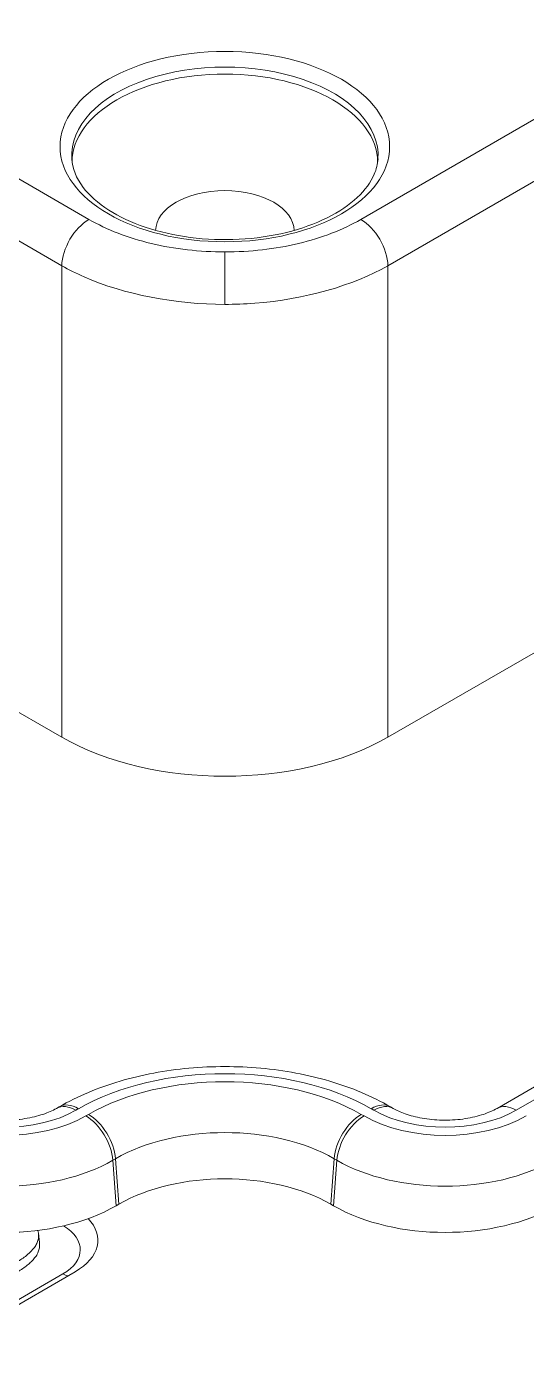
# Model space of a CAD drawing. Header units: millimetres. Extents: x 13 to 608, y 13 to 467.
# Drawn here: x 513.71 to 526.7, y 314.09 to 348.95 of the extents above; entities that cross this region are included whole.
import ezdxf

# ---------------------------------------------------------------- set-up
doc = ezdxf.new("R2010")
doc.units = ezdxf.units.MM
doc.header["$LTSCALE"] = 2.222222
doc.layers.add('Visible (ANSI)', color=7, linetype='Continuous', lineweight=9)
doc.layers.add('Visible Narrow (ANSI)', color=7, linetype='Continuous', lineweight=9)

msp = doc.modelspace()

# ---------------------------------------------------------------- linework, layer by layer
at = {"layer": 'Visible (ANSI)'}
for p, q in [((434.431, 376.786), (514.62, 330.489)), ((523.103, 330.489), (571.472, 358.415)), ((557.052, 338.804), (525.94, 320.841)), ((514.555, 320.882), (514.485, 320.841)), ((523.238, 320.841), (523.167, 320.882)), ((516.104, 318.35), (516.033, 318.309)), ((521.69, 318.309), (521.619, 318.35)), ((514.015, 317.598), (514.041, 317.354)), ((510.73, 314.145), (514.972, 316.595))]:
    msp.add_line(p, q, dxfattribs=at)
for centre, major_axis, ratio, start_param, end_param in [((518.861, 345.432), (3.974, 0), 0.57735, 0.002818, 3.138775), ((518.861, 343.657), (1.8, 0), 0.57735, 0.004243, 3.13735), ((518.861, 332.941), (-6, 0), 0.577746, 0.785741, 2.355852), ((518.861, 316.757), (-3.9, 0), 0.57735, 3.926991, 5.497787), ((513.134, 319.983), (-4.1, 0), 0.57735, 0.785398, 2.356194), ((524.589, 319.983), (-4.1, 0), 0.57735, 0.785398, 2.356194), ((513.558, 317.411), (2, 0), 0.57735, 5.497787, 6.79269)]:
    msp.add_ellipse(centre, major_axis=major_axis, ratio=ratio, start_param=start_param, end_param=end_param, dxfattribs=at)
for points, knots in [([(514.879, 345.523), (514.895, 345.277), (514.991, 345.026), (515.337, 344.573), (515.56, 344.371), (516.111, 344.018), (516.434, 343.866), (517.153, 343.623), (517.549, 343.532), (518.376, 343.425), (518.806, 343.409), (519.655, 343.453), (520.073, 343.514), (520.851, 343.704), (521.21, 343.834), (521.834, 344.144), (522.098, 344.324), (522.511, 344.71), (522.658, 344.916), (522.803, 345.255), (522.835, 345.389), (522.844, 345.523)], [0.822465, 0.822465, 0.822465, 0.822465, 1.200068, 1.200068, 1.519217, 1.519217, 1.826525, 1.826525, 2.135353, 2.135353, 2.446113, 2.446113, 2.75724, 2.75724, 3.067021, 3.067021, 3.37455, 3.37455, 3.685016, 3.685016, 3.889924, 3.889924, 3.889924, 3.889924]), ([(523.167, 320.882), (522.69, 321.158), (522.157, 321.38), (521.018, 321.715), (520.412, 321.828), (519.176, 321.941), (518.546, 321.941), (517.31, 321.828), (516.705, 321.715), (515.566, 321.38), (515.032, 321.158), (514.555, 320.882)], [1.570796, 1.570796, 1.570796, 1.570796, 1.884956, 1.884956, 2.199115, 2.199115, 2.513274, 2.513274, 2.827433, 2.827433, 3.141593, 3.141593, 3.141593, 3.141593]), ([(511.783, 320.841), (511.869, 320.792), (511.976, 320.742), (512.229, 320.652), (512.377, 320.613), (512.701, 320.555), (512.878, 320.538), (513.238, 320.53), (513.421, 320.54), (513.768, 320.587), (513.932, 320.623), (514.217, 320.712), (514.341, 320.764), (514.456, 320.825), (514.471, 320.833), (514.485, 320.841)], [4.712389, 4.712389, 4.712389, 4.712389, 4.947396, 4.947396, 5.19741, 5.19741, 5.459623, 5.459623, 5.727069, 5.727069, 5.991499, 5.991499, 6.24482, 6.24482, 6.283185, 6.283185, 6.283185, 6.283185]), ([(523.238, 320.841), (523.324, 320.792), (523.431, 320.742), (523.684, 320.652), (523.832, 320.613), (524.156, 320.555), (524.333, 320.538), (524.693, 320.53), (524.876, 320.54), (525.223, 320.587), (525.387, 320.623), (525.673, 320.712), (525.796, 320.764), (525.911, 320.825), (525.926, 320.833), (525.94, 320.841)], [4.712389, 4.712389, 4.712389, 4.712389, 4.947396, 4.947396, 5.19741, 5.19741, 5.459623, 5.459623, 5.727069, 5.727069, 5.991499, 5.991499, 6.24482, 6.24482, 6.283185, 6.283185, 6.283185, 6.283185]), ([(514.015, 317.598), (514.018, 317.561), (514.02, 317.525), (514.013, 317.454), (514.005, 317.418), (513.98, 317.347), (513.963, 317.312), (513.923, 317.244), (513.898, 317.211), (513.816, 317.113), (513.748, 317.052), (513.597, 316.935), (513.513, 316.882), (513.424, 316.829)], [0, 0, 0, 0, 0.000186071, 0.000186071, 0.000372932, 0.000372932, 0.000559794, 0.000559794, 0.000746655, 0.000746655, 0.001120377, 0.001120377, 0.001493792, 0.001493792, 0.001493792, 0.001493792]), ([(514.041, 317.354), (514.044, 317.317), (514.046, 317.281), (514.039, 317.207), (514.03, 317.171), (514.005, 317.099), (513.989, 317.063), (513.947, 316.994), (513.922, 316.96), (513.839, 316.86), (513.77, 316.798), (513.618, 316.68), (513.531, 316.626), (513.442, 316.574)], [0, 0, 0, 0, 0.000189564, 0.000189564, 0.000379127, 0.000379127, 0.000568691, 0.000568691, 0.000758254, 0.000758254, 0.001137382, 0.001137382, 0.001516509, 0.001516509, 0.001516509, 0.001516509])]:
    msp.add_open_spline(points, degree=3, knots=knots, dxfattribs=at)
msp.add_open_spline([(513.997, 317.669), (514.005, 317.645), (514.01, 317.622), (514.015, 317.598)], degree=3, dxfattribs=at)
at = {"layer": 'Visible Narrow (ANSI)'}
for p, q in [((435.68, 389.932), (515.327, 343.947)), ((514.62, 342.744), (434.973, 388.728)), ((522.396, 343.947), (570.223, 371.561)), ((570.93, 370.357), (523.103, 342.744)), ((518.861, 343.102), (518.861, 341.739)), ((514.62, 330.489), (514.62, 342.744)), ((523.103, 342.744), (523.103, 330.489)), ((557.552, 338.755), (526.44, 320.792)), ((515.055, 320.833), (514.985, 320.792)), ((522.738, 320.792), (522.667, 320.833)), ((515.243, 320.643), (515.313, 320.684)), ((522.409, 320.684), (522.48, 320.643)), ((516.018, 319.532), (515.947, 319.491)), ((515.947, 319.491), (516.033, 318.309)), ((516.018, 319.532), (516.104, 318.35)), ((521.705, 319.532), (521.619, 318.35)), ((521.776, 319.491), (521.69, 318.309)), ((521.776, 319.491), (521.705, 319.532)), ((510.406, 314.087), (514.648, 316.537))]:
    msp.add_line(p, q, dxfattribs=at)
msp.add_ellipse((518.861, 345.84), major_axis=(4.285, 0), ratio=0.57735, dxfattribs=at)
for centre, major_axis, start_param, end_param in [((518.861, 345.608), (3.985, 0), 6.246119, 9.461844), ((515.327, 343.131), (-0.5, -0.866), 3.926991, 5.471607), ((522.396, 343.131), (0.5, -0.866), 0.811578, 2.356194), ((518.861, 318.635), (-5.382, 0), 3.926991, 5.497787), ((518.861, 318.635), (5.018, 0), 0.785398, 2.356194), ((513.134, 321.861), (-2.618, 0), 0.785398, 2.356194), ((514.985, 319.975), (-0.5, 0.866), 5.497787, 6.283185), ((515.055, 320.016), (-0.5, 0.866), 5.497787, 6.283185), ((522.667, 320.016), (0.5, 0.866), 0, 0.785398), ((522.738, 319.975), (0.5, 0.866), 0, 0.785398), ((524.589, 321.861), (-2.618, 0), 0.785398, 2.356194), ((526.44, 319.975), (-0.5, 0.866), 5.497787, 6.283185), ((513.134, 321.861), (2.982, 0), 3.926991, 5.497787), ((515.243, 319.826), (0.5, -0.866), 0.872665, 2.356194), ((515.313, 319.867), (0.5, -0.866), 0.872665, 2.356194), ((518.861, 317.89), (-4.021, 0), 3.926991, 5.497787), ((522.409, 319.867), (-0.5, -0.866), 3.926991, 5.410521), ((522.48, 319.826), (-0.5, -0.866), 3.926991, 5.410521), ((524.589, 321.861), (2.982, 0), 3.926991, 5.497787), ((513.134, 321.115), (-3.979, 0), 0.785398, 2.356194), ((524.589, 321.115), (-3.979, 0), 0.785398, 2.356194), ((513.558, 317.166), (1.542, 0), 5.497787, 7.054241), ((514.648, 316.945), (0.25, -0.433), 5.497787, 5.909304)]:
    msp.add_ellipse(centre, major_axis=major_axis, ratio=0.57735, start_param=start_param, end_param=end_param, dxfattribs=at)
for points, knots in [([(515.327, 343.947), (515.79, 343.68), (516.344, 343.466), (517.553, 343.177), (518.207, 343.102), (518.861, 343.102)], [5.4981298, 5.4981298, 5.4981298, 5.4981298, 5.8906575, 5.8906575, 6.2831853, 6.2831853, 6.2831853, 6.2831853]), ([(518.861, 343.102), (519.516, 343.102), (520.17, 343.177), (521.378, 343.466), (521.933, 343.68), (522.396, 343.947)], [0, 0, 0, 0, 0.3925278, 0.3925278, 0.7850555, 0.7850555, 0.7850555, 0.7850555]), ([(518.861, 341.739), (517.588, 341.739), (516.236, 341.997), (515.204, 342.451), (514.997, 342.542), (514.801, 342.64), (514.62, 342.744)], [0, 0, 0, 0, 0.6535749, 0.6535749, 0.6535749, 0.7850555, 0.7850555, 0.7850555, 0.7850555]), ([(523.103, 342.744), (522.201, 342.229), (520.928, 341.864), (519.637, 341.768), (519.377, 341.748), (519.118, 341.739), (518.861, 341.739)], [5.4981298, 5.4981298, 5.4981298, 5.4981298, 6.1517047, 6.1517047, 6.1517047, 6.2831853, 6.2831853, 6.2831853, 6.2831853])]:
    msp.add_open_spline(points, degree=3, knots=knots, dxfattribs=at)

doc.saveas('drawing.dxf')
